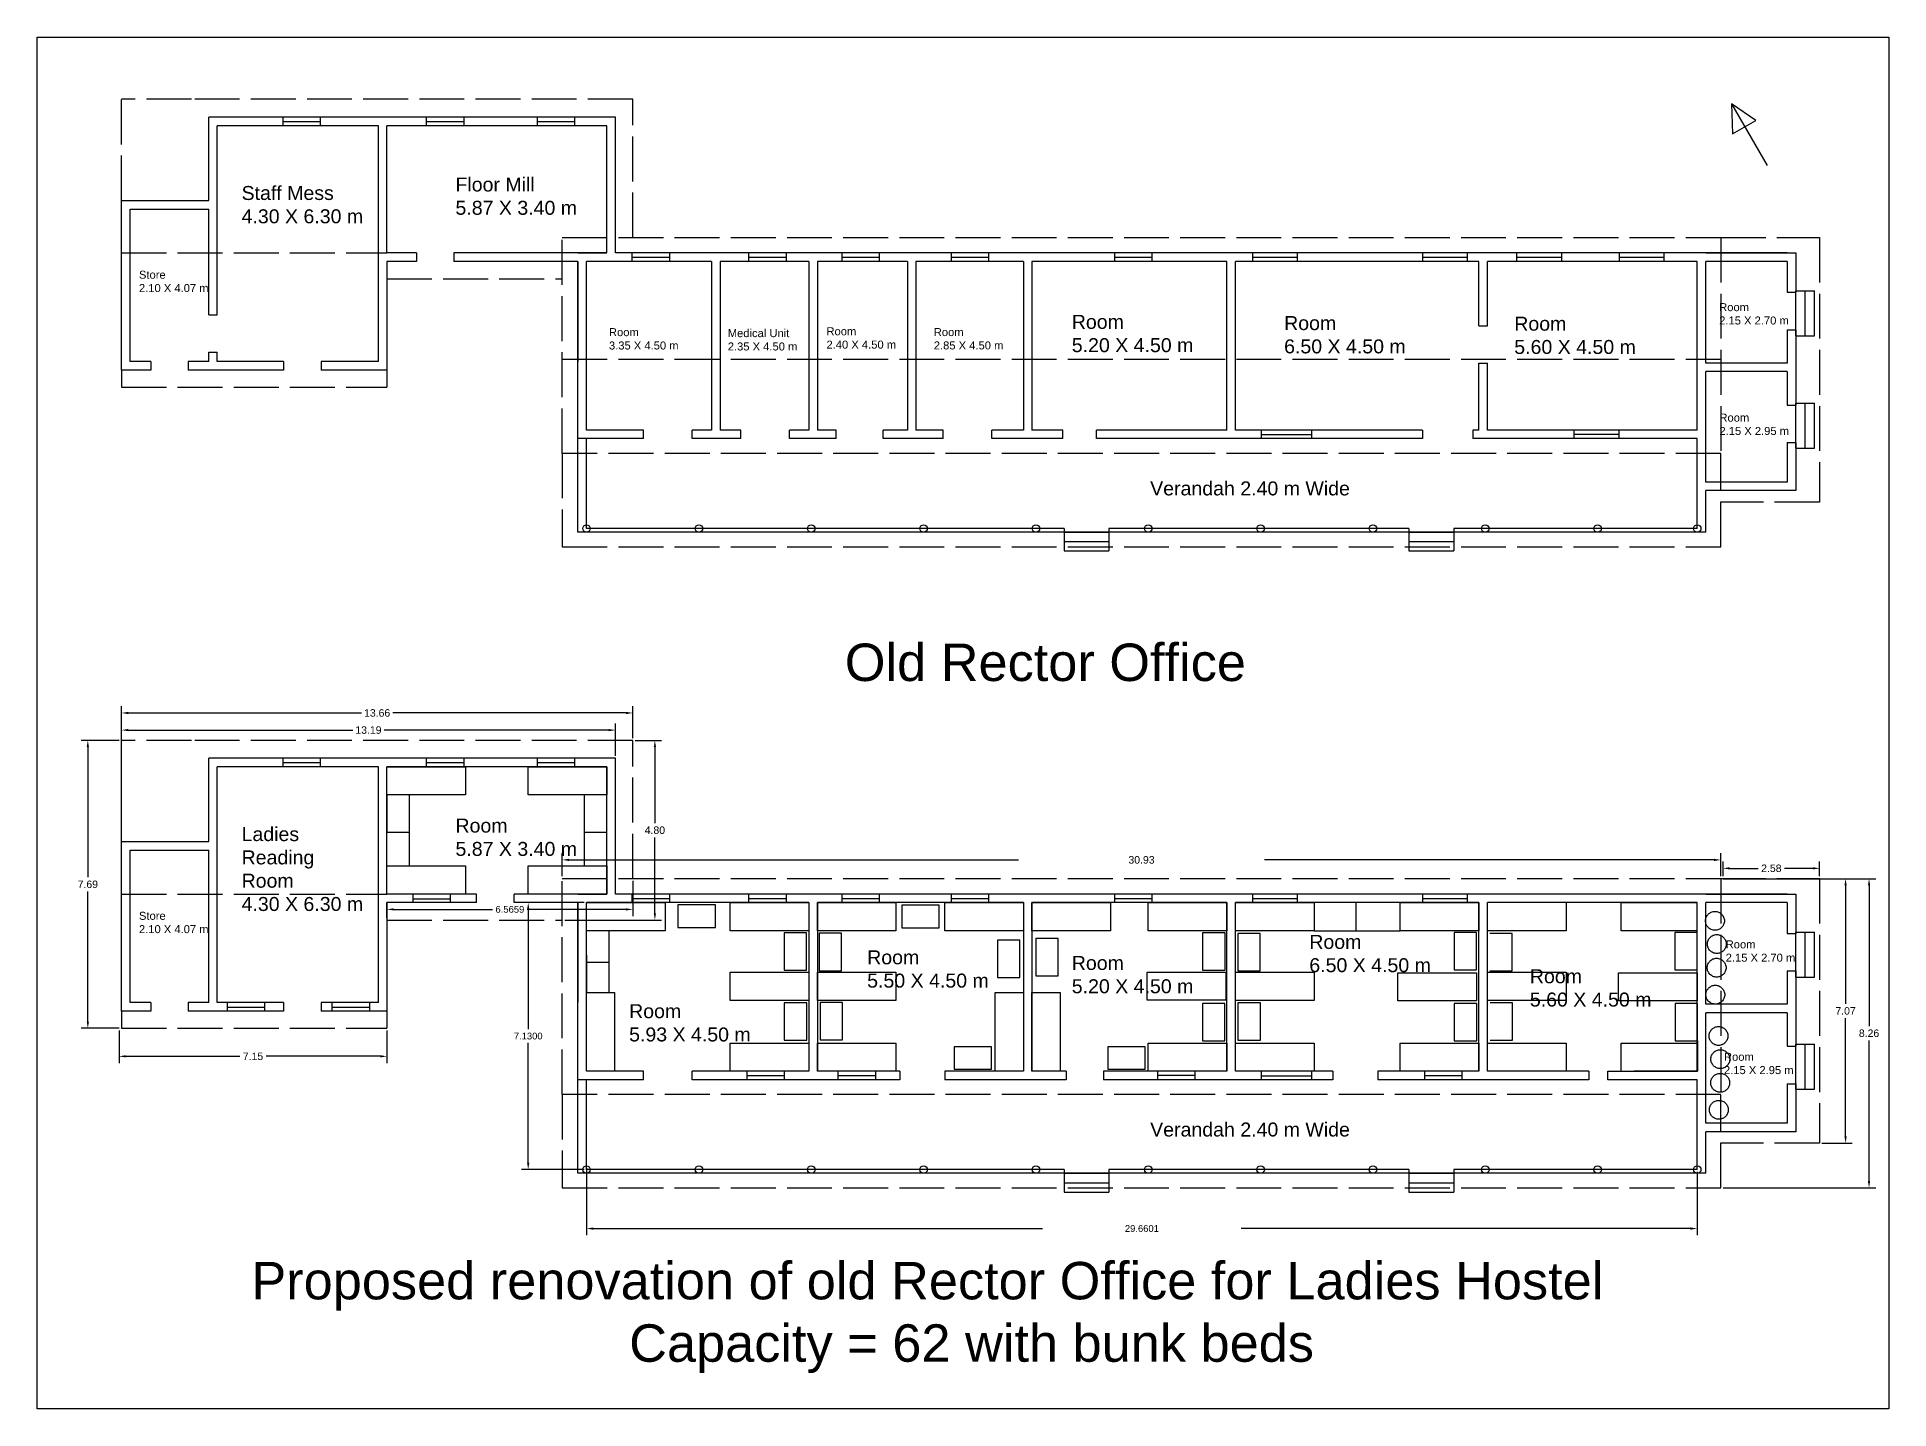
# Model space of a CAD drawing. Header units: inches. Extents: x -102 to 287, y -19 to 57.
# Drawn here: x 175.38 to 224.84, y -19.04 to 17.61 of the extents above; entities that cross this region are included whole.
import ezdxf

# ---------------------------------------------------------------- set-up
doc = ezdxf.new("R2010")
doc.units = ezdxf.units.IN
doc.header["$MEASUREMENT"] = 0
doc.linetypes.add('ACAD_ISO02W100', pattern=[15, 12, -3])
doc.styles.get("Standard").update_dxf_attribs({"font": 'arial.ttf'})
doc.dimstyles.get("Standard").update_dxf_attribs({"dimtxt": 0.18, "dimasz": 0.18, "dimexe": 0.18, "dimexo": 0.0625, "dimgap": 0.09, "dimtad": 0, "dimtih": 1, "dimtoh": 1, "dimdec": 4, "dimzin": 0, "dimdsep": 46, "dimtxsty": 'Standard', "dimcen": 0.09, "dimadec": 0, "dimazin": 0, "dimtfac": 1, "dimtdec": 4, "dimtofl": 0, "dimtmove": 0, "dimatfit": 3, "dimfxl": 1, "dimtolj": 1, "dimtzin": 0, "dimarcsym": 0})

# ---------------------------------------------------------------- blocks, each defined once
blk = doc.blocks.new('*D22')
at = {"color": 0, "linetype": 'ACAD_ISO02W100', "lineweight": -2}
for p, q in [((223.046, -4.876), (223.858, -4.876)), ((223.678, -5.056), (223.678, -8.217)), ((223.678, -11.763), (223.678, -8.602)), ((223.046, -11.943), (223.858, -11.943))]:
    blk.add_line(p, q, dxfattribs=at)
at = {"color": 0, "linetype": 'ACAD_ISO02W100'}
for points in [[(223.648, -5.056), (223.708, -5.056), (223.678, -4.876)], [(223.648, -11.763), (223.708, -11.763), (223.678, -11.943)]]:
    blk.add_solid(points, dxfattribs=at)
at = {"layer": 'Defpoints', "color": 0, "linetype": 'ACAD_ISO02W100'}
for p in [(222.984, -4.876), (222.984, -11.943), (223.678, -11.943)]:
    blk.add_point(p, dxfattribs=at)
at = {"color": 0, "linetype": 'ACAD_ISO02W100', "insert": (223.678, -8.409), "char_height": 0.2, "attachment_point": 5}
blk.add_mtext('\\A1;7.07', dxfattribs=at)
blk = doc.blocks.new('*D23')
at = {"color": 0, "linetype": 'ACAD_ISO02W100', "lineweight": -2}
for p, q in [((220.407, -4.876), (224.485, -4.876)), ((224.305, -5.056), (224.305, -8.814)), ((224.305, -12.956), (224.305, -9.198)), ((220.407, -13.136), (224.485, -13.136))]:
    blk.add_line(p, q, dxfattribs=at)
at = {"color": 0, "linetype": 'ACAD_ISO02W100'}
for points in [[(224.275, -5.056), (224.335, -5.056), (224.305, -4.876)], [(224.275, -12.956), (224.335, -12.956), (224.305, -13.136)]]:
    blk.add_solid(points, dxfattribs=at)
at = {"layer": 'Defpoints', "color": 0, "linetype": 'ACAD_ISO02W100'}
for p in [(220.345, -4.876), (220.345, -13.136), (224.305, -13.136)]:
    blk.add_point(p, dxfattribs=at)
at = {"color": 0, "linetype": 'ACAD_ISO02W100', "insert": (224.305, -9.006), "char_height": 0.2, "attachment_point": 5}
blk.add_mtext('\\A1;8.26', dxfattribs=at)
blk = doc.blocks.new('*D24')
at = {"color": 0, "linetype": 'ACAD_ISO02W100', "lineweight": -2}
for p, q in [((189.41, -4.813), (189.41, -4.195)), ((189.59, -4.375), (204.45, -4.375)), ((220.165, -4.375), (205.305, -4.375)), ((220.345, -4.813), (220.345, -4.195))]:
    blk.add_line(p, q, dxfattribs=at)
at = {"color": 0, "linetype": 'ACAD_ISO02W100'}
for points in [[(189.59, -4.345), (189.59, -4.405), (189.41, -4.375)], [(220.165, -4.345), (220.165, -4.405), (220.345, -4.375)]]:
    blk.add_solid(points, dxfattribs=at)
at = {"layer": 'Defpoints', "color": 0, "linetype": 'ACAD_ISO02W100'}
for p in [(220.345, -4.375), (189.41, -4.876), (220.345, -4.876)]:
    blk.add_point(p, dxfattribs=at)
at = {"color": 0, "linetype": 'ACAD_ISO02W100', "insert": (204.877, -4.375), "char_height": 0.2, "attachment_point": 5}
blk.add_mtext('\\A1;30.93', dxfattribs=at)
blk = doc.blocks.new('*D21')
at = {"color": 0, "linetype": 'ACAD_ISO02W100', "lineweight": -2}
for p, q in [((220.407, -4.813), (220.407, -4.42)), ((222.984, -4.813), (222.984, -4.42)), ((220.587, -4.6), (221.344, -4.6)), ((222.804, -4.6), (222.047, -4.6))]:
    blk.add_line(p, q, dxfattribs=at)
at = {"color": 0, "linetype": 'ACAD_ISO02W100'}
for points in [[(220.587, -4.57), (220.587, -4.63), (220.407, -4.6)], [(222.804, -4.57), (222.804, -4.63), (222.984, -4.6)]]:
    blk.add_solid(points, dxfattribs=at)
at = {"layer": 'Defpoints', "color": 0, "linetype": 'ACAD_ISO02W100'}
for p in [(220.407, -4.876), (222.984, -4.6), (222.984, -4.876)]:
    blk.add_point(p, dxfattribs=at)
at = {"color": 0, "linetype": 'ACAD_ISO02W100', "insert": (221.696, -4.6), "char_height": 0.2, "attachment_point": 5}
blk.add_mtext('\\A1;2.58', dxfattribs=at)
blk = doc.blocks.new('*D25')
at = {"color": 0, "linetype": 'ACAD_ISO02W100', "lineweight": -2}
for p, q in [((177.637, -1.121), (177.637, -0.27)), ((177.817, -0.45), (184.047, -0.45)), ((191.113, -0.45), (184.883, -0.45)), ((191.293, -1.121), (191.293, -0.27))]:
    blk.add_line(p, q, dxfattribs=at)
at = {"color": 0, "linetype": 'ACAD_ISO02W100'}
for points in [[(177.817, -0.42), (177.817, -0.48), (177.637, -0.45)], [(191.113, -0.42), (191.113, -0.48), (191.293, -0.45)]]:
    blk.add_solid(points, dxfattribs=at)
at = {"layer": 'Defpoints', "color": 0, "linetype": 'ACAD_ISO02W100'}
for p in [(191.293, -0.45), (177.637, -1.183), (191.293, -1.183)]:
    blk.add_point(p, dxfattribs=at)
at = {"color": 0, "linetype": 'ACAD_ISO02W100', "insert": (184.465, -0.45), "char_height": 0.2, "attachment_point": 5}
blk.add_mtext('\\A1;13.66', dxfattribs=at)
blk = doc.blocks.new('*D26')
at = {"color": 0, "linetype": 'ACAD_ISO02W100', "lineweight": -2}
for p, q in [((191.355, -1.183), (192.062, -1.183)), ((191.882, -1.363), (191.882, -3.39)), ((191.882, -5.801), (191.882, -3.774)), ((189.473, -5.981), (192.062, -5.981))]:
    blk.add_line(p, q, dxfattribs=at)
at = {"color": 0, "linetype": 'ACAD_ISO02W100'}
for points in [[(191.852, -1.363), (191.912, -1.363), (191.882, -1.183)], [(191.852, -5.801), (191.912, -5.801), (191.882, -5.981)]]:
    blk.add_solid(points, dxfattribs=at)
at = {"layer": 'Defpoints', "color": 0, "linetype": 'ACAD_ISO02W100'}
for p in [(191.293, -1.183), (189.41, -5.981), (191.882, -5.981)]:
    blk.add_point(p, dxfattribs=at)
at = {"color": 0, "linetype": 'ACAD_ISO02W100', "insert": (191.882, -3.582), "char_height": 0.2, "attachment_point": 5}
blk.add_mtext('\\A1;4.80', dxfattribs=at)
blk = doc.blocks.new('*D27')
at = {"color": 0, "linetype": 'ACAD_ISO02W100', "lineweight": -2}
for p, q in [((177.574, -1.183), (176.559, -1.183)), ((176.739, -1.363), (176.739, -4.836)), ((176.739, -8.693), (176.739, -5.22)), ((177.574, -8.873), (176.559, -8.873))]:
    blk.add_line(p, q, dxfattribs=at)
at = {"color": 0, "linetype": 'ACAD_ISO02W100'}
for points in [[(176.709, -1.363), (176.769, -1.363), (176.739, -1.183)], [(176.709, -8.693), (176.769, -8.693), (176.739, -8.873)]]:
    blk.add_solid(points, dxfattribs=at)
at = {"layer": 'Defpoints', "color": 0, "linetype": 'ACAD_ISO02W100'}
for p in [(177.637, -1.183), (176.739, -8.873), (177.637, -8.873)]:
    blk.add_point(p, dxfattribs=at)
at = {"color": 0, "linetype": 'ACAD_ISO02W100', "insert": (176.739, -5.028), "char_height": 0.2, "attachment_point": 5}
blk.add_mtext('\\A1;7.69', dxfattribs=at)
blk = doc.blocks.new('*D28')
at = {"color": 0, "linetype": 'ACAD_ISO02W100', "lineweight": -2}
for p, q in [((177.574, -8.936), (177.574, -9.802)), ((184.727, -8.936), (184.727, -9.802)), ((177.754, -9.622), (180.801, -9.622)), ((184.547, -9.622), (181.5, -9.622))]:
    blk.add_line(p, q, dxfattribs=at)
at = {"color": 0, "linetype": 'ACAD_ISO02W100'}
for points in [[(177.754, -9.592), (177.754, -9.652), (177.574, -9.622)], [(184.547, -9.592), (184.547, -9.652), (184.727, -9.622)]]:
    blk.add_solid(points, dxfattribs=at)
at = {"layer": 'Defpoints', "color": 0, "linetype": 'ACAD_ISO02W100'}
for p in [(177.574, -8.873), (184.727, -8.873), (184.727, -9.622)]:
    blk.add_point(p, dxfattribs=at)
at = {"color": 0, "linetype": 'ACAD_ISO02W100', "insert": (181.151, -9.622), "char_height": 0.2, "attachment_point": 5}
blk.add_mtext('\\A1;7.15', dxfattribs=at)
blk = doc.blocks.new('*D29')
at = {"color": 0, "linetype": 'ACAD_ISO02W100', "lineweight": -2}
for p, q in [((190.057, -12.609), (190.057, -14.403)), ((219.717, -12.709), (219.717, -14.403)), ((190.237, -14.223), (204.369, -14.223)), ((219.537, -14.223), (205.405, -14.223))]:
    blk.add_line(p, q, dxfattribs=at)
at = {"color": 0, "linetype": 'ACAD_ISO02W100'}
for points in [[(190.237, -14.193), (190.237, -14.253), (190.057, -14.223)], [(219.537, -14.193), (219.537, -14.253), (219.717, -14.223)]]:
    blk.add_solid(points, dxfattribs=at)
at = {"layer": 'Defpoints', "color": 0, "linetype": 'ACAD_ISO02W100'}
for p in [(190.057, -12.547), (219.717, -12.647), (219.717, -14.223)]:
    blk.add_point(p, dxfattribs=at)
at = {"color": 0, "linetype": 'ACAD_ISO02W100', "insert": (204.887, -14.223), "char_height": 0.18, "attachment_point": 5}
blk.add_mtext('\\A1;29.6601', dxfattribs=at)
blk = doc.blocks.new('*D30')
at = {"color": 0, "linetype": 'ACAD_ISO02W100', "lineweight": -2}
for p, q in [((189.994, -5.517), (188.319, -5.517)), ((188.499, -5.697), (188.499, -8.9)), ((188.499, -12.467), (188.499, -9.264)), ((189.994, -12.647), (188.319, -12.647))]:
    blk.add_line(p, q, dxfattribs=at)
at = {"color": 0, "linetype": 'ACAD_ISO02W100'}
for points in [[(188.469, -5.697), (188.529, -5.697), (188.499, -5.517)], [(188.469, -12.467), (188.529, -12.467), (188.499, -12.647)]]:
    blk.add_solid(points, dxfattribs=at)
at = {"layer": 'Defpoints', "color": 0, "linetype": 'ACAD_ISO02W100'}
for p in [(190.057, -5.517), (188.499, -12.647), (190.057, -12.647)]:
    blk.add_point(p, dxfattribs=at)
at = {"color": 0, "linetype": 'ACAD_ISO02W100', "insert": (188.499, -9.082), "char_height": 0.18, "attachment_point": 5}
blk.add_mtext('\\A1;7.1300', dxfattribs=at)
blk = doc.blocks.new('*D31')
at = {"color": 0, "linetype": 'ACAD_ISO02W100', "lineweight": -2}
for p, q in [((191.293, -4.938), (191.293, -5.877)), ((184.727, -5.919), (184.727, -5.517)), ((184.907, -5.697), (187.546, -5.697)), ((191.113, -5.697), (188.474, -5.697))]:
    blk.add_line(p, q, dxfattribs=at)
at = {"color": 0, "linetype": 'ACAD_ISO02W100'}
for points in [[(184.907, -5.667), (184.907, -5.727), (184.727, -5.697)], [(191.113, -5.667), (191.113, -5.727), (191.293, -5.697)]]:
    blk.add_solid(points, dxfattribs=at)
at = {"layer": 'Defpoints', "color": 0, "linetype": 'ACAD_ISO02W100'}
for p in [(191.293, -4.876), (191.293, -5.697), (184.727, -5.981)]:
    blk.add_point(p, dxfattribs=at)
at = {"color": 0, "linetype": 'ACAD_ISO02W100', "insert": (188.01, -5.697), "char_height": 0.18, "attachment_point": 5}
blk.add_mtext('\\A1;6.5659', dxfattribs=at)
blk = doc.blocks.new('*D32')
at = {"color": 0, "linetype": 'ACAD_ISO02W100', "lineweight": -2}
for p, q in [((177.637, -3.824), (177.637, -0.727)), ((177.817, -0.907), (183.814, -0.907)), ((190.647, -0.907), (184.65, -0.907)), ((190.827, -1.594), (190.827, -0.727))]:
    blk.add_line(p, q, dxfattribs=at)
at = {"color": 0, "linetype": 'ACAD_ISO02W100'}
for points in [[(177.817, -0.877), (177.817, -0.937), (177.637, -0.907)], [(190.647, -0.877), (190.647, -0.937), (190.827, -0.907)]]:
    blk.add_solid(points, dxfattribs=at)
at = {"layer": 'Defpoints', "color": 0, "linetype": 'ACAD_ISO02W100'}
for p in [(190.827, -0.907), (190.827, -1.657), (177.637, -3.887)]:
    blk.add_point(p, dxfattribs=at)
at = {"color": 0, "linetype": 'ACAD_ISO02W100', "insert": (184.232, -0.907), "char_height": 0.2, "attachment_point": 5}
blk.add_mtext('\\A1;13.19', dxfattribs=at)

msp = doc.modelspace()

# ---------------------------------------------------------------- linework, layer by layer
at = {"linetype": 'ACAD_ISO02W100', "ltscale": 0.1}
for p, q in [((179.50643, 15.94298), (177.63683, 15.94298)), ((177.63683, 13.23905), (177.63683, 15.94298)), ((191.29278, 15.94298), (179.50643, 15.94298)), ((191.29278, 12.2502), (191.29278, 15.94298)), ((189.41007, 6.48517), (189.41007, 12.2502)), ((189.41007, 12.2502), (220.34491, 12.2502)), ((220.34491, 12.2502), (220.34491, 6.48517)), ((220.34491, 12.2502), (222.98395, 12.2502)), ((222.98395, 12.2502), (222.98395, 5.18297)), ((177.63683, 11.84008), (184.72683, 11.83905)), ((184.72683, 11.14478), (189.41007, 11.14478)), ((189.41007, 8.99836), (220.34491, 8.99836)), ((184.72683, 8.70905), (184.72683, 8.25281)), ((177.63683, 8.25281), (184.72683, 8.25281)), ((220.34491, 6.48517), (189.41007, 6.48517)), ((189.41007, 6.48517), (189.41007, 3.99029)), ((220.34491, 3.99029), (220.34491, 6.48517)), ((222.98395, 5.18297), (220.34491, 5.18297)), ((189.41007, 3.99029), (220.34491, 3.99029)), ((179.50643, -1.18302), (177.63683, -1.18302)), ((177.63683, -3.88696), (177.63683, -1.18302)), ((191.29278, -1.18302), (179.50643, -1.18302)), ((191.29278, -4.87581), (191.29278, -1.18302)), ((189.41007, -10.64083), (189.41007, -4.87581)), ((189.41007, -4.87581), (220.34491, -4.87581)), ((220.34491, -4.87581), (220.34491, -10.64083)), ((220.34491, -4.87581), (222.98395, -4.87581)), ((222.98395, -4.87581), (222.98395, -11.94304)), ((177.63683, -5.28592), (184.72683, -5.28696)), ((184.72683, -5.98122), (189.41007, -5.98122)), ((177.63683, -8.87319), (184.72683, -8.87319)), ((184.72683, -8.41696), (184.72683, -8.87319)), ((220.34491, -10.64083), (189.41007, -10.64083)), ((189.41007, -10.64083), (189.41007, -13.13572)), ((220.34491, -13.13572), (220.34491, -10.64083)), ((222.98395, -11.94304), (220.34491, -11.94304)), ((189.41007, -13.13572), (220.34491, -13.13572))]:
    msp.add_line(p, q, dxfattribs=at)
for p, q in [((179.96683, 13.23905), (179.96683, 15.46905)), ((190.82683, 15.46905), (179.96683, 15.46905)), ((181.94552, 15.46905), (181.94552, 15.23905)), ((181.94552, 15.34965), (182.94552, 15.34965)), ((182.94552, 15.46905), (182.94552, 15.23905)), ((185.77655, 15.46905), (185.77655, 15.23905)), ((185.77655, 15.34965), (186.77655, 15.34965)), ((186.77655, 15.46905), (186.77655, 15.23905)), ((188.73434, 15.46905), (188.73434, 15.23905)), ((188.73434, 15.34965), (189.73434, 15.34965)), ((189.73434, 15.46905), (189.73434, 15.23905)), ((190.82683, 11.83905), (190.82683, 15.46905)), ((220.62778, 15.82518), (221.58647, 14.1765)), ((220.62778, 15.82518), (220.65759, 15.02259)), ((221.2821, 15.38025), (220.62778, 15.82518)), ((220.65759, 15.02259), (221.2821, 15.38025)), ((180.19683, 10.18562), (180.19683, 15.23905)), ((184.49683, 15.23905), (180.19683, 15.23905)), ((184.49683, 8.93905), (184.49683, 15.23905)), ((184.72683, 11.83905), (184.72683, 15.23905)), ((190.59683, 15.23905), (184.72683, 15.23905)), ((190.59683, 11.83905), (190.59683, 15.23905)), ((177.63683, 8.70905), (177.63683, 13.23905)), ((177.63683, 13.23905), (179.96683, 13.23905)), ((177.86683, 8.93905), (177.86683, 13.00905)), ((177.86683, 13.00905), (179.96683, 13.00905)), ((179.96683, 10.18562), (179.96683, 13.00905)), ((185.51675, 11.83905), (184.72683, 11.83905)), ((185.51675, 11.60905), (184.72683, 11.60905)), ((184.72683, 11.60905), (184.72683, 8.70905)), ((185.51675, 11.83905), (185.51675, 11.60905)), ((189.82683, 11.83905), (186.51675, 11.83905)), ((186.51675, 11.83905), (186.51675, 11.60905)), ((189.82683, 11.60905), (186.51675, 11.60905)), ((190.59683, 11.83905), (189.82683, 11.83905)), ((189.82683, 11.83905), (190.59683, 11.83905)), ((189.82683, 4.37905), (189.82683, 11.60905)), ((189.82683, 11.60905), (189.82683, 8.93905)), ((193.39557, 11.60905), (190.05683, 11.60905)), ((190.05683, 7.10905), (190.05683, 11.60905)), ((222.11694, 11.83905), (190.82683, 11.83905)), ((191.269, 11.83905), (191.269, 11.60905)), ((191.269, 11.72298), (192.269, 11.72298)), ((192.269, 11.83905), (192.269, 11.60905)), ((193.39557, 11.60905), (193.39557, 7.10905)), ((195.99032, 11.60905), (193.62557, 11.60905)), ((193.62557, 11.60905), (193.62557, 7.10905)), ((194.38328, 11.83905), (194.38328, 11.60905)), ((194.38328, 11.72298), (195.38328, 11.72298)), ((195.38328, 11.83905), (195.38328, 11.60905)), ((195.99032, 11.60905), (195.99032, 7.10905)), ((198.62379, 11.60905), (196.22032, 11.60905)), ((196.22032, 11.60905), (196.22032, 7.10905)), ((196.87471, 11.83905), (196.87471, 11.60905)), ((196.87471, 11.72298), (197.87471, 11.72298)), ((197.87471, 11.83905), (197.87471, 11.60905)), ((198.62379, 11.60905), (198.62379, 7.10905)), ((201.722, 11.60905), (198.85379, 11.60905)), ((198.85379, 11.60905), (198.85379, 7.10905)), ((199.79436, 11.83905), (199.79436, 11.60905)), ((199.79436, 11.72298), (200.79436, 11.72298)), ((200.79436, 11.83905), (200.79436, 11.60905)), ((201.722, 11.60905), (201.722, 7.10905)), ((207.15694, 11.60905), (201.952, 11.60905)), ((201.952, 11.60905), (201.952, 7.10905)), ((204.15436, 11.83905), (204.15436, 11.60905)), ((204.15436, 11.72298), (205.15436, 11.72298)), ((205.15436, 11.83905), (205.15436, 11.60905)), ((207.15694, 7.10905), (207.15694, 11.60905)), ((207.38694, 7.10905), (207.38694, 11.60905)), ((213.88694, 11.60905), (207.38694, 11.60905)), ((207.83694, 11.83905), (207.83694, 11.60905)), ((207.83694, 11.72298), (209.03694, 11.72298)), ((209.03694, 11.83905), (209.03694, 11.60905)), ((212.37683, 11.83905), (212.37683, 11.60905)), ((212.37683, 11.72298), (213.57683, 11.72298)), ((213.57683, 11.83905), (213.57683, 11.60905)), ((213.88694, 9.89348), (213.88694, 11.60905)), ((214.11694, 9.89348), (214.11694, 11.60905)), ((219.71694, 11.60905), (214.11694, 11.60905)), ((214.89073, 11.83905), (214.89073, 11.60905)), ((214.89073, 11.72298), (216.09073, 11.72298)), ((216.09073, 11.83905), (216.09073, 11.60905)), ((217.6289, 11.83905), (217.6289, 11.60905)), ((217.6289, 11.72298), (218.8289, 11.72298)), ((218.8289, 11.83905), (218.8289, 11.60905)), ((219.71694, 7.10905), (219.71694, 11.60905)), ((219.94694, 11.83905), (222.34694, 11.83905)), ((219.94694, 8.89905), (219.94694, 11.60905)), ((222.11694, 11.60905), (219.94694, 11.60905)), ((222.11694, 11.60905), (222.11694, 10.78884)), ((222.34694, 11.83905), (222.34694, 10.78884)), ((222.11694, 10.78884), (222.34694, 10.78884)), ((222.34694, 10.82276), (222.84694, 10.82276)), ((222.34694, 9.62276), (222.34694, 10.82276)), ((222.59694, 9.62276), (222.59694, 10.82276)), ((222.84694, 9.62276), (222.84694, 10.82276)), ((179.96683, 10.18562), (180.19683, 10.18562)), ((213.88694, 9.89348), (214.11694, 9.89348)), ((222.11694, 9.78884), (222.11694, 8.89905)), ((222.11694, 9.78884), (222.34694, 9.78884)), ((222.34694, 9.78884), (222.34694, 7.77177)), ((222.34694, 9.62276), (222.84694, 9.62276)), ((178.42074, 8.93905), (177.86683, 8.93905)), ((178.42074, 8.93905), (178.42074, 8.70905)), ((179.96683, 8.93905), (179.42074, 8.93905)), ((179.42074, 8.93905), (179.42074, 8.70905)), ((179.96683, 8.93905), (179.96683, 9.18562)), ((179.96683, 9.18562), (180.19683, 9.18562)), ((180.19683, 8.93905), (180.19683, 9.18562)), ((181.96802, 8.93905), (180.19683, 8.93905)), ((181.96802, 8.93905), (181.96802, 8.70905)), ((184.49683, 8.93905), (182.96802, 8.93905)), ((182.96802, 8.93905), (182.96802, 8.70905)), ((178.42074, 8.70905), (177.63683, 8.70905)), ((177.63683, 8.70905), (177.63683, 8.25281)), ((181.96802, 8.70905), (179.42074, 8.70905)), ((184.72683, 8.70905), (182.96802, 8.70905)), ((184.72683, 8.70905), (184.49683, 8.70905)), ((213.88694, 7.10905), (213.88694, 8.89348)), ((213.88694, 8.89348), (214.11694, 8.89348)), ((214.11694, 7.10905), (214.11694, 8.89348)), ((222.11694, 8.89905), (219.94694, 8.89905)), ((222.11694, 8.66905), (219.94694, 8.66905)), ((219.94694, 5.71905), (219.94694, 8.66905)), ((222.11694, 8.66905), (222.11694, 7.77177)), ((222.11694, 7.77177), (222.34694, 7.77177)), ((222.34694, 7.8251), (222.84694, 7.8251)), ((222.34694, 6.6251), (222.34694, 7.8251)), ((222.59694, 6.6251), (222.59694, 7.8251)), ((222.84694, 6.6251), (222.84694, 7.8251)), ((191.57683, 7.10905), (190.05683, 7.10905)), ((191.57683, 6.87905), (191.57683, 7.10905)), ((192.87683, 6.87905), (192.87683, 7.10905)), ((193.39557, 7.10905), (192.87683, 7.10905)), ((194.17683, 7.10905), (193.62557, 7.10905)), ((194.17683, 6.87905), (194.17683, 7.10905)), ((195.47683, 6.87905), (195.47683, 7.10905)), ((195.99032, 7.10905), (195.47683, 7.10905)), ((196.72683, 7.10905), (196.22032, 7.10905)), ((196.72683, 6.87905), (196.72683, 7.10905)), ((197.97683, 6.87905), (197.97683, 7.10905)), ((198.62379, 7.10905), (197.97683, 7.10905)), ((199.57683, 7.10905), (198.85379, 7.10905)), ((199.57683, 6.87905), (199.57683, 7.10905)), ((200.87683, 6.87905), (200.87683, 7.10905)), ((201.722, 7.10905), (200.87683, 7.10905)), ((202.77683, 7.10905), (201.952, 7.10905)), ((202.77683, 6.87905), (202.77683, 7.10905)), ((203.67683, 6.87905), (203.67683, 7.10905)), ((203.67683, 6.87905), (203.67683, 7.10905)), ((207.15694, 7.10905), (203.67683, 7.10905)), ((212.37683, 7.10905), (207.38694, 7.10905)), ((208.07683, 6.87905), (208.07683, 7.10905)), ((208.07683, 6.98607), (209.42683, 6.98607)), ((209.42683, 6.87905), (209.42683, 7.10905)), ((212.37683, 7.10905), (212.37683, 6.87905)), ((213.88694, 7.10905), (213.72683, 7.10905)), ((213.72683, 7.10905), (213.72683, 6.87905)), ((219.71694, 7.10905), (214.11694, 7.10905)), ((216.42344, 7.10905), (216.42344, 6.87905)), ((216.42344, 6.99734), (217.62344, 6.99734)), ((217.62344, 7.10905), (217.62344, 6.87905)), ((191.57683, 6.87905), (189.82683, 6.87905)), ((190.05683, 4.47905), (190.05683, 6.87905)), ((194.17683, 6.87905), (192.87683, 6.87905)), ((196.72683, 6.87905), (195.47683, 6.87905)), ((199.57683, 6.87905), (197.97683, 6.87905)), ((202.77683, 6.87905), (200.87683, 6.87905)), ((212.37683, 6.87905), (203.67683, 6.87905)), ((219.71694, 6.87905), (213.72683, 6.87905)), ((219.71694, 4.47905), (219.71694, 6.87905)), ((222.11694, 6.77177), (222.11694, 5.71905)), ((222.11694, 6.77177), (222.34694, 6.77177)), ((222.34694, 6.77177), (222.34694, 5.48905)), ((222.34694, 6.6251), (222.84694, 6.6251)), ((222.11694, 5.71905), (219.94694, 5.71905)), ((222.34694, 5.48905), (219.94694, 5.48905)), ((219.94694, 4.37905), (219.94694, 5.48905)), ((202.80746, 4.47905), (190.05683, 4.47905)), ((202.80746, 4.47905), (202.80746, 3.87905)), ((212.01388, 4.47905), (204.00746, 4.47905)), ((204.00746, 4.47905), (204.00746, 3.87905)), ((212.01388, 4.47905), (212.01388, 3.87905)), ((219.71694, 4.47905), (213.21388, 4.47905)), ((213.21388, 4.47905), (213.21388, 3.87905)), ((219.94694, 4.37905), (189.82683, 4.37905)), ((202.80746, 4.37905), (204.00746, 4.37905)), ((202.80746, 4.12905), (204.00746, 4.12905)), ((212.01388, 4.37905), (213.21388, 4.37905)), ((212.01388, 4.12905), (213.21388, 4.12905)), ((202.80746, 3.87905), (204.00746, 3.87905)), ((212.01388, 3.87905), (213.21388, 3.87905)), ((179.96683, -3.88696), (179.96683, -1.65696)), ((190.82683, -1.65696), (179.96683, -1.65696)), ((180.19683, -7.94039), (180.19683, -1.88696)), ((184.49683, -1.88696), (180.19683, -1.88696)), ((181.94552, -1.65696), (181.94552, -1.88696)), ((181.94552, -1.77636), (182.94552, -1.77636)), ((182.94552, -1.65696), (182.94552, -1.88696)), ((184.49683, -8.18696), (184.49683, -1.88696)), ((184.72683, -5.28696), (184.72683, -1.88696)), ((190.59683, -1.88696), (184.72683, -1.88696)), ((184.72683, -2.63696), (184.72683, -1.88696)), ((184.72683, -1.88696), (186.82683, -1.88696)), ((185.77655, -1.65696), (185.77655, -1.88696)), ((185.77655, -1.77636), (186.77655, -1.77636)), ((186.77655, -1.65696), (186.77655, -1.88696)), ((186.82683, -1.88696), (186.82683, -2.63696)), ((188.49683, -2.63696), (188.49683, -1.88696)), ((188.49683, -1.88696), (190.59683, -1.88696)), ((188.73434, -1.65696), (188.73434, -1.88696)), ((188.73434, -1.77636), (189.73434, -1.77636)), ((189.73434, -1.65696), (189.73434, -1.88696)), ((190.59683, -5.28696), (190.59683, -1.88696)), ((190.59683, -1.88696), (190.59683, -2.63696)), ((190.82683, -5.28696), (190.82683, -1.65696)), ((186.82683, -2.63696), (184.72683, -2.63696)), ((190.59683, -2.63696), (188.49683, -2.63696)), ((177.63683, -8.41696), (177.63683, -3.88696)), ((177.63683, -3.88696), (179.96683, -3.88696)), ((177.86683, -8.18696), (177.86683, -4.11696)), ((177.86683, -4.11696), (179.96683, -4.11696)), ((179.96683, -7.94039), (179.96683, -4.11696)), ((184.72683, -5.28696), (184.72683, -4.53696)), ((184.72683, -4.53696), (186.82683, -4.53696)), ((186.82683, -4.53696), (186.82683, -5.28696)), ((188.49683, -5.28696), (188.49683, -4.53696)), ((188.49683, -4.53696), (190.59683, -4.53696)), ((190.59683, -4.53696), (190.59683, -5.28696)), ((185.51675, -5.28696), (184.72683, -5.28696)), ((186.82683, -5.28696), (184.72683, -5.28696)), ((187.12119, -5.28696), (186.51675, -5.28696)), ((189.82683, -5.28696), (188.12119, -5.28696)), ((190.59683, -5.28696), (188.49683, -5.28696)), ((190.59683, -5.28696), (189.82683, -5.28696)), ((189.82683, -5.28696), (190.59683, -5.28696)), ((222.11694, -5.28696), (190.82683, -5.28696)), ((191.269, -5.28696), (191.269, -5.51696)), ((191.269, -5.40303), (192.269, -5.40303)), ((192.269, -5.28696), (192.269, -5.51696)), ((194.38328, -5.28696), (194.38328, -5.51696)), ((194.38328, -5.40303), (195.38328, -5.40303)), ((195.38328, -5.28696), (195.38328, -5.51696)), ((196.87471, -5.28696), (196.87471, -5.51696)), ((196.87471, -5.40303), (197.87471, -5.40303)), ((197.87471, -5.28696), (197.87471, -5.51696)), ((199.79436, -5.28696), (199.79436, -5.51696)), ((199.79436, -5.40303), (200.79436, -5.40303)), ((200.79436, -5.28696), (200.79436, -5.51696)), ((204.15436, -5.28696), (204.15436, -5.51696)), ((204.15436, -5.40303), (205.15436, -5.40303)), ((205.15436, -5.28696), (205.15436, -5.51696)), ((207.83694, -5.28696), (207.83694, -5.51696)), ((207.83694, -5.40303), (209.03694, -5.40303)), ((209.03694, -5.28696), (209.03694, -5.51696)), ((212.37683, -5.28696), (212.37683, -5.51696)), ((212.37683, -5.40303), (213.57683, -5.40303)), ((213.57683, -5.28696), (213.57683, -5.51696)), ((219.94694, -5.28696), (222.34694, -5.28696)), ((222.34694, -5.28696), (222.34694, -6.33716)), ((186.51675, -5.51696), (184.72683, -5.51696)), ((184.72683, -5.51696), (184.72683, -8.41696)), ((187.12119, -5.51696), (186.51675, -5.51696)), ((189.82683, -5.51696), (188.12119, -5.51696)), ((189.82683, -12.74696), (189.82683, -5.51696)), ((189.82683, -5.51696), (189.82683, -8.18696)), ((193.62557, -5.51696), (190.05683, -5.51696)), ((190.05683, -10.01696), (190.05683, -5.51696)), ((190.05683, -6.26696), (190.05683, -5.51696)), ((190.05683, -5.51696), (192.15683, -5.51696)), ((192.15683, -5.51696), (192.15683, -6.26696)), ((195.99032, -5.51696), (193.62557, -5.51696)), ((193.89032, -6.26696), (193.89032, -5.51696)), ((193.89032, -5.51696), (195.99032, -5.51696)), ((195.99032, -5.51696), (195.99032, -10.01696)), ((195.99032, -5.51696), (195.99032, -6.26696)), ((198.85379, -5.51696), (196.22032, -5.51696)), ((196.22032, -5.51696), (196.22032, -10.01696)), ((196.22032, -6.26696), (196.22032, -5.51696)), ((196.22032, -5.51696), (198.32032, -5.51696)), ((198.32032, -5.51696), (198.32032, -6.26696)), ((201.722, -5.51696), (198.85379, -5.51696)), ((199.622, -6.26696), (199.622, -5.51696)), ((199.622, -5.51696), (201.722, -5.51696)), ((201.722, -5.51696), (201.722, -10.01696)), ((201.722, -5.51696), (201.722, -6.26696)), ((207.15694, -5.51696), (201.952, -5.51696)), ((201.952, -5.51696), (201.952, -10.01696)), ((201.952, -6.26696), (201.952, -5.51696)), ((201.952, -5.51696), (204.052, -5.51696)), ((204.052, -5.51696), (204.052, -6.26696)), ((205.05694, -6.26696), (205.05694, -5.51696)), ((205.05694, -5.51696), (207.15694, -5.51696)), ((207.15694, -10.01696), (207.15694, -5.51696)), ((207.15694, -5.51696), (207.15694, -6.26696)), ((207.38694, -10.01696), (207.38694, -5.51696)), ((213.88694, -5.51696), (207.38694, -5.51696)), ((207.38694, -6.26696), (207.38694, -5.51696)), ((207.38694, -5.51696), (209.48694, -5.51696)), ((209.48694, -5.51696), (209.48694, -6.26696)), ((211.78694, -6.26696), (211.78694, -5.51696)), ((211.78694, -5.51696), (213.88694, -5.51696)), ((213.88694, -7.23252), (213.88694, -5.51696)), ((213.88694, -5.51696), (213.88694, -6.26696)), ((214.11694, -10.01696), (214.11694, -5.51696)), ((216.27344, -5.51696), (214.11694, -5.51696)), ((216.21694, -5.51696), (216.21694, -6.26696)), ((219.71694, -5.51696), (216.27344, -5.51696)), ((217.68143, -6.26696), (217.68143, -5.51696)), ((219.71694, -5.51696), (218.51694, -5.51696)), ((219.71694, -6.56696), (219.71694, -5.51696)), ((219.94694, -8.22696), (219.94694, -5.51696)), ((222.11694, -5.51696), (219.94694, -5.51696)), ((222.11694, -5.51696), (222.11694, -6.33716)), ((192.15683, -6.26696), (190.05683, -6.26696)), ((195.99032, -6.26696), (193.89032, -6.26696)), ((198.32032, -6.26696), (196.22032, -6.26696)), ((201.722, -6.26696), (199.622, -6.26696)), ((204.052, -6.26696), (201.952, -6.26696)), ((207.15694, -6.26696), (205.05694, -6.26696)), ((209.48694, -6.26696), (207.38694, -6.26696)), ((213.88694, -6.26696), (211.78694, -6.26696)), ((216.21694, -6.26696), (214.11694, -6.26696)), ((219.71694, -6.26696), (217.68143, -6.26696)), ((222.11694, -6.33716), (222.34694, -6.33716)), ((222.34694, -6.30325), (222.84694, -6.30325)), ((222.34694, -7.50325), (222.34694, -6.30325)), ((222.59694, -7.50325), (222.59694, -6.30325)), ((222.84694, -7.50325), (222.84694, -6.30325)), ((219.71694, -10.01696), (219.71694, -6.56696)), ((193.89032, -8.12765), (193.89032, -7.37765)), ((193.89032, -7.37765), (195.99032, -7.37765)), ((195.99032, -7.37765), (195.99032, -8.12765)), ((196.22032, -8.12765), (196.22032, -7.37765)), ((196.22032, -7.37765), (198.32032, -7.37765)), ((198.32032, -7.37765), (198.32032, -8.12765)), ((205.02567, -8.12208), (205.02567, -7.37208)), ((205.02567, -7.37208), (207.12567, -7.37208)), ((207.12567, -7.37208), (207.12567, -8.12208)), ((207.38694, -8.12765), (207.38694, -7.37765)), ((207.38694, -7.37765), (209.48694, -7.37765)), ((209.48694, -7.37765), (209.48694, -8.12765)), ((211.7188, -8.13751), (211.7188, -7.38751)), ((211.7188, -7.38751), (213.8188, -7.38751)), ((213.8188, -7.38751), (213.8188, -8.13751)), ((213.88694, -10.01696), (213.88694, -7.23252)), ((214.11694, -7.37765), (216.21694, -7.37765)), ((216.21694, -7.37765), (216.21694, -8.12765)), ((217.61328, -8.13751), (217.61328, -7.38751)), ((217.61328, -7.38751), (219.71328, -7.38751)), ((219.71328, -7.38751), (219.71328, -8.13751)), ((222.11694, -7.33716), (222.11694, -8.22696)), ((222.11694, -7.33716), (222.34694, -7.33716)), ((222.34694, -7.33716), (222.34694, -9.35424)), ((222.34694, -7.50325), (222.84694, -7.50325)), ((178.42074, -8.18696), (177.86683, -8.18696)), ((178.42074, -8.18696), (178.42074, -8.41696)), ((179.96683, -8.18696), (179.42074, -8.18696)), ((179.42074, -8.18696), (179.42074, -8.41696)), ((179.96683, -8.18696), (179.96683, -7.94039)), ((180.19683, -8.18696), (180.19683, -7.94039)), ((181.96802, -8.18696), (180.19683, -8.18696)), ((181.96802, -8.18696), (181.96802, -8.41696)), ((184.49683, -8.18696), (182.96802, -8.18696)), ((182.96802, -8.18696), (182.96802, -8.41696)), ((190.05683, -7.91696), (190.80683, -7.91696)), ((190.05683, -10.01696), (190.05683, -7.91696)), ((190.80683, -7.91696), (190.80683, -10.01696)), ((195.99032, -8.12765), (193.89032, -8.12765)), ((198.32032, -8.12765), (196.22032, -8.12765)), ((200.972, -7.91696), (201.722, -7.91696)), ((200.972, -10.01696), (200.972, -7.91696)), ((201.722, -7.91696), (201.722, -10.01696)), ((201.952, -7.91696), (202.702, -7.91696)), ((201.952, -10.01696), (201.952, -7.91696)), ((202.702, -7.91696), (202.702, -10.01696)), ((207.12567, -8.12208), (205.02567, -8.12208)), ((209.48694, -8.12765), (207.38694, -8.12765)), ((213.8188, -8.13751), (211.7188, -8.13751)), ((216.21694, -8.12765), (214.11694, -8.12765)), ((219.71328, -8.13751), (217.61328, -8.13751)), ((222.11694, -8.22696), (219.94694, -8.22696)), ((178.42074, -8.41696), (177.63683, -8.41696)), ((177.63683, -8.41696), (177.63683, -8.87319)), ((181.96802, -8.41696), (179.42074, -8.41696)), ((184.72683, -8.41696), (182.96802, -8.41696)), ((184.72683, -8.41696), (184.49683, -8.41696)), ((222.11694, -8.45696), (219.94694, -8.45696)), ((219.94694, -11.40696), (219.94694, -8.45696)), ((222.11694, -8.45696), (222.11694, -9.35424)), ((193.89032, -10.01696), (193.89032, -9.26696)), ((193.89032, -9.26696), (195.99032, -9.26696)), ((195.99032, -9.26696), (195.99032, -10.01696)), ((196.22032, -10.01696), (196.22032, -9.26696)), ((196.22032, -9.26696), (198.32032, -9.26696)), ((198.32032, -9.26696), (198.32032, -10.01696)), ((205.05694, -10.01696), (205.05694, -9.26696)), ((205.05694, -9.26696), (207.15694, -9.26696)), ((207.15694, -9.26696), (207.15694, -10.01696)), ((207.38694, -10.01696), (207.38694, -9.26696)), ((207.38694, -9.26696), (209.48694, -9.26696)), ((209.48694, -9.26696), (209.48694, -10.01696)), ((211.78694, -10.01696), (211.78694, -9.26696)), ((211.78694, -9.26696), (213.88694, -9.26696)), ((213.88694, -9.26696), (213.88694, -10.01696)), ((214.11694, -9.26696), (216.21694, -9.26696)), ((216.21694, -9.26696), (216.21694, -10.01696)), ((217.68143, -10.01696), (217.68143, -9.26696)), ((217.68143, -9.26696), (219.72419, -9.26696)), ((222.11694, -9.35424), (222.34694, -9.35424)), ((222.34694, -9.30091), (222.84694, -9.30091)), ((222.34694, -10.50091), (222.34694, -9.30091)), ((222.59694, -10.50091), (222.59694, -9.30091)), ((222.84694, -10.50091), (222.84694, -9.30091)), ((191.57683, -10.24696), (189.82683, -10.24696)), ((191.57683, -10.01696), (190.05683, -10.01696)), ((190.80683, -10.01696), (190.05683, -10.01696)), ((190.05683, -12.64696), (190.05683, -10.24696)), ((191.57683, -10.24696), (191.57683, -10.01696)), ((192.87683, -10.24696), (192.87683, -10.01696)), ((193.62557, -10.01696), (192.87683, -10.01696)), ((194.17683, -10.24696), (192.87683, -10.24696)), ((195.47683, -10.01696), (193.62557, -10.01696)), ((195.99032, -10.01696), (193.89032, -10.01696)), ((197.97683, -10.24696), (194.17683, -10.24696)), ((195.99032, -10.01696), (195.47683, -10.01696)), ((197.97683, -10.01696), (196.22032, -10.01696)), ((198.32032, -10.01696), (196.22032, -10.01696)), ((198.42496, -10.01696), (197.97683, -10.01696)), ((198.42496, -10.24696), (197.97683, -10.24696)), ((201.722, -10.01696), (199.62496, -10.01696)), ((202.86121, -10.24696), (199.62496, -10.24696)), ((201.722, -10.01696), (200.972, -10.01696)), ((202.86121, -10.01696), (201.952, -10.01696)), ((202.702, -10.01696), (201.952, -10.01696)), ((207.15694, -10.01696), (203.86121, -10.01696)), ((209.98922, -10.24696), (203.86121, -10.24696)), ((207.15694, -10.01696), (205.05694, -10.01696)), ((209.98922, -10.01696), (207.38694, -10.01696)), ((209.48694, -10.01696), (207.38694, -10.01696)), ((208.07683, -10.24696), (208.07683, -10.01696)), ((208.07683, -10.13993), (209.42683, -10.13993)), ((209.42683, -10.24696), (209.42683, -10.01696)), ((212.37683, -10.01696), (211.18922, -10.01696)), ((212.37683, -10.24696), (211.18922, -10.24696)), ((213.88694, -10.01696), (211.78694, -10.01696)), ((216.82344, -10.24696), (212.37683, -10.24696)), ((213.88694, -10.01696), (213.72683, -10.01696)), ((216.42344, -10.01696), (214.11694, -10.01696)), ((216.82344, -10.01696), (216.42344, -10.01696)), ((216.82344, -10.01696), (216.82344, -10.24696)), ((219.71694, -10.24696), (217.32728, -10.24696)), ((218.51694, -10.01696), (218.02344, -10.01696)), ((219.71694, -10.01696), (218.51694, -10.01696)), ((219.71694, -12.64696), (219.71694, -10.24696)), ((222.11694, -10.35424), (222.11694, -11.40696)), ((222.11694, -10.35424), (222.34694, -10.35424)), ((222.34694, -10.35424), (222.34694, -11.63696)), ((222.34694, -10.50091), (222.84694, -10.50091)), ((222.11694, -11.40696), (219.94694, -11.40696)), ((222.34694, -11.63696), (219.94694, -11.63696)), ((219.94694, -12.74696), (219.94694, -11.63696)), ((219.94694, -12.74696), (189.82683, -12.74696)), ((202.80746, -12.64696), (190.05683, -12.64696)), ((202.80746, -12.64696), (202.80746, -13.24696)), ((202.80746, -12.74696), (204.00746, -12.74696)), ((212.01388, -12.64696), (204.00746, -12.64696)), ((204.00746, -12.64696), (204.00746, -13.24696)), ((212.01388, -12.64696), (212.01388, -13.24696)), ((212.01388, -12.74696), (213.21388, -12.74696)), ((219.71694, -12.64696), (213.21388, -12.64696)), ((213.21388, -12.64696), (213.21388, -13.24696)), ((202.80746, -12.99696), (204.00746, -12.99696)), ((202.80746, -13.24696), (204.00746, -13.24696)), ((212.01388, -12.99696), (213.21388, -12.99696)), ((212.01388, -13.24696), (213.21388, -13.24696))]:
    msp.add_line(p, q)
at = {"linetype": 'ACAD_ISO02W100'}
for p, q in [((185.32683, -2.63696), (184.72683, -2.63696)), ((184.72683, -2.63696), (184.72683, -3.63696)), ((185.32683, -4.53696), (185.32683, -2.63696)), ((190.59683, -2.63696), (189.99683, -2.63696)), ((189.99683, -2.63696), (189.99683, -4.53696)), ((190.59683, -3.63696), (190.59683, -2.63696)), ((184.72683, -3.63696), (185.32683, -3.63696)), ((189.99683, -3.63696), (190.59683, -3.63696)), ((185.42527, -5.51696), (185.42527, -5.28696)), ((185.42527, -5.4159), (186.42527, -5.4159)), ((186.42527, -5.51696), (186.42527, -5.28696)), ((187.12119, -5.51696), (187.12119, -5.28696)), ((188.12119, -5.51696), (188.12119, -5.28696)), ((190.05683, -5.51696), (190.65683, -5.51696)), ((192.49815, -5.57648), (192.49815, -6.17648)), ((193.49815, -5.57648), (192.49815, -5.57648)), ((193.49815, -6.17648), (193.49815, -5.57648)), ((198.47608, -5.5862), (198.47608, -6.1862)), ((199.47608, -5.5862), (198.47608, -5.5862)), ((199.47608, -6.1862), (199.47608, -5.5862)), ((210.60413, -5.51696), (210.60413, -6.26696)), ((214.11694, -10.01696), (214.11694, -5.51696)), ((216.21694, -5.51696), (214.11694, -5.51696)), ((217.68143, -5.51696), (219.71694, -5.51696)), ((219.71694, -6.31032), (219.71694, -5.51696)), ((190.65683, -7.91696), (190.65683, -6.26696)), ((192.49815, -6.17648), (193.49815, -6.17648)), ((195.93235, -6.32083), (195.33235, -6.32083)), ((195.33235, -6.32083), (195.33235, -7.32083)), ((195.93235, -7.32083), (195.93235, -6.32083)), ((196.86954, -6.33462), (196.26954, -6.33462)), ((196.26954, -6.33462), (196.26954, -7.33462)), ((196.86954, -7.33462), (196.86954, -6.33462)), ((198.47608, -6.1862), (199.47608, -6.1862)), ((207.10943, -6.3228), (206.50943, -6.3228)), ((206.50943, -6.3228), (206.50943, -7.3228)), ((207.10943, -7.3228), (207.10943, -6.3228)), ((208.04655, -6.33681), (207.44655, -6.33681)), ((207.44655, -6.33681), (207.44655, -7.33681)), ((208.04655, -7.33681), (208.04655, -6.33681)), ((209.48694, -6.26696), (211.78694, -6.26696)), ((213.82246, -6.31032), (213.22246, -6.31032)), ((213.22246, -6.31032), (213.22246, -7.31032)), ((213.82246, -7.31032), (213.82246, -6.31032)), ((214.77655, -6.33681), (214.17655, -6.33681)), ((214.77655, -7.33681), (214.77655, -6.33681)), ((219.71694, -6.31032), (219.11694, -6.31032)), ((219.11694, -6.31032), (219.11694, -7.31032)), ((219.71694, -7.31032), (219.71694, -6.31032)), ((190.05683, -6.91696), (190.05683, -7.91696)), ((201.63028, -6.5196), (201.03028, -6.5196)), ((201.03028, -6.5196), (201.03028, -7.5196)), ((201.63028, -7.5196), (201.63028, -6.5196)), ((202.65105, -6.47036), (202.05105, -6.47036)), ((202.05105, -6.47036), (202.05105, -7.47036)), ((202.65105, -7.47036), (202.65105, -6.47036)), ((190.65683, -7.11264), (190.05683, -7.11264)), ((195.33235, -7.32083), (195.93235, -7.32083)), ((196.26954, -7.33462), (196.86954, -7.33462)), ((206.50943, -7.3228), (207.10943, -7.3228)), ((207.44655, -7.33681), (208.04655, -7.33681)), ((213.22246, -7.31032), (213.82246, -7.31032)), ((214.17655, -7.33681), (214.77655, -7.33681)), ((219.11694, -7.31032), (219.71694, -7.31032)), ((201.03028, -7.5196), (201.63028, -7.5196)), ((202.05105, -7.47036), (202.65105, -7.47036)), ((180.46491, -8.41696), (180.46491, -8.18696)), ((180.46491, -8.30434), (181.46491, -8.30434)), ((181.46491, -8.41696), (181.46491, -8.18696)), ((183.26589, -8.41696), (183.26589, -8.18696)), ((183.26589, -8.30626), (184.26589, -8.30626)), ((184.26589, -8.41696), (184.26589, -8.18696)), ((190.05683, -7.91696), (190.65683, -7.91696)), ((195.9351, -8.19076), (195.3351, -8.19076)), ((195.3351, -8.19076), (195.3351, -9.19076)), ((195.9351, -9.19076), (195.9351, -8.19076)), ((196.8955, -8.18226), (196.2955, -8.18226)), ((196.2955, -8.18226), (196.2955, -9.18226)), ((196.8955, -9.18226), (196.8955, -8.18226)), ((207.1059, -8.21039), (206.5059, -8.21039)), ((206.5059, -8.21039), (206.5059, -9.21039)), ((207.1059, -9.21039), (207.1059, -8.21039)), ((208.05318, -8.18871), (207.45318, -8.18871)), ((207.45318, -8.18871), (207.45318, -9.18871)), ((208.05318, -9.18871), (208.05318, -8.18871)), ((213.82971, -8.21021), (213.22971, -8.21021)), ((213.22971, -8.21021), (213.22971, -9.21021)), ((213.82971, -9.21021), (213.82971, -8.21021)), ((214.78318, -8.18871), (214.18318, -8.18871)), ((214.78318, -9.18871), (214.78318, -8.18871)), ((219.72419, -8.21021), (219.12419, -8.21021)), ((219.12419, -8.21021), (219.12419, -9.21021)), ((219.72419, -9.21021), (219.72419, -8.21021)), ((195.3351, -9.19076), (195.9351, -9.19076)), ((196.2955, -9.18226), (196.8955, -9.18226)), ((199.87006, -9.36659), (199.87006, -9.96659)), ((200.87006, -9.36659), (199.87006, -9.36659)), ((200.87006, -9.96659), (200.87006, -9.36659)), ((203.97561, -9.36438), (203.97561, -9.96438)), ((204.97561, -9.36438), (203.97561, -9.36438)), ((204.97561, -9.96438), (204.97561, -9.36438)), ((206.5059, -9.21039), (207.1059, -9.21039)), ((207.45318, -9.18871), (208.05318, -9.18871)), ((213.22971, -9.21021), (213.82971, -9.21021)), ((214.18318, -9.18871), (214.78318, -9.18871)), ((219.12419, -9.21021), (219.72419, -9.21021)), ((219.72419, -9.21021), (219.72419, -10.01696)), ((194.3452, -10.24696), (194.3452, -10.01696)), ((194.3452, -10.13006), (195.3452, -10.13006)), ((195.3452, -10.24696), (195.3452, -10.01696)), ((196.77806, -10.24696), (196.77806, -10.01696)), ((196.77806, -10.13131), (197.77806, -10.13131)), ((197.77806, -10.24696), (197.77806, -10.01696)), ((198.42496, -10.01696), (198.42496, -10.24696)), ((199.62496, -10.01696), (199.62496, -10.24696)), ((199.87006, -9.96659), (200.87006, -9.96659)), ((202.86121, -10.01696), (202.86121, -10.24696)), ((203.86121, -10.01696), (203.86121, -10.24696)), ((203.97561, -9.96438), (204.97561, -9.96438)), ((205.31354, -10.24696), (205.31354, -10.01696)), ((205.31354, -10.12378), (206.31354, -10.12378)), ((206.31354, -10.24696), (206.31354, -10.01696)), ((209.98922, -10.01696), (209.98922, -10.24696)), ((211.18922, -10.01696), (211.18922, -10.24696)), ((212.43862, -10.24696), (212.43862, -10.01696)), ((212.43862, -10.13611), (213.43862, -10.13611)), ((213.43862, -10.24696), (213.43862, -10.01696)), ((216.21694, -10.01696), (214.11694, -10.01696)), ((217.32728, -10.01696), (219.72419, -10.01696)), ((217.32728, -10.24696), (217.32728, -10.01696)), ((219.71694, -10.01696), (218.51694, -10.01696))]:
    msp.add_line(p, q, dxfattribs=at)
msp.add_lwpolyline([(175.38283, 17.60725), (224.8368, 17.60725), (224.8368, -19.04238), (175.38283, -19.04238)], close=True)
for centre in [(190.05683, 4.47905), (193.05683, 4.47905), (196.05683, 4.47905), (199.05683, 4.47905), (202.05683, 4.47905), (205.05683, 4.47905), (208.05683, 4.47905), (211.05683, 4.47905), (214.05683, 4.47905), (217.05683, 4.47905), (219.71694, 4.47905), (190.05683, -12.64696), (193.05683, -12.64696), (196.05683, -12.64696), (199.05683, -12.64696), (202.05683, -12.64696), (205.05683, -12.64696), (208.05683, -12.64696), (211.05683, -12.64696), (214.05683, -12.64696), (217.05683, -12.64696), (219.71694, -12.64696)]:
    msp.add_circle(centre, 0.1)
for centre in [(220.19, -6.00401), (220.23855, -6.62169), (220.23495, -7.25384), (220.19898, -7.97492), (220.19898, -7.97492), (220.28487, -9.07861), (220.33343, -9.69629), (220.32982, -10.32844), (220.29386, -11.04952), (220.29386, -11.04952)]:
    msp.add_circle(centre, 0.25204, dxfattribs=at)

# ---------------------------------------------------------------- texts
at = {"attachment_point": 1}
for s, width, insert, char_height in [('Floor Mill\\P5.87 X 3.40 m', 3.748864, (186.5568, 13.85427), 0.3733458), ('Staff Mess\\P4.30 X 6.30 m', 3.2360634, (180.84496, 13.62724), 0.3733458), ('Store\\P2.10 X 4.07 m', 2.092256, (178.10458, 11.36461), 0.2137145), ('Room\\P2.15 X 2.70 m', 2.092256, (220.30274, 10.49786), 0.2137145), ('Room\\P5.20 X 4.50 m', 3.2285209, (203.01497, 10.18517), 0.3733458), ('Room\\P6.50 X 4.50 m', 4.0193936, (208.68488, 10.15251), 0.3733458), ('Room\\P5.60 X 4.50 m', 4.5964847, (214.83091, 10.13668), 0.3733458), ('Room\\P3.35 X 4.50 m', 2.092256, (190.65545, 9.83003), 0.2137145), ('Medical Unit\\P2.35 X 4.50 m', 2.092256, (193.82785, 9.80412), 0.2137145), ('Room\\P2.40 X 4.50 m', 2.092256, (196.46366, 9.85316), 0.2137145), ('Room\\P2.85 X 4.50 m', 2.092256, (199.32952, 9.83182), 0.2137145), ('Room\\P2.15 X 2.95 m', 2.092256, (220.30947, 7.54703), 0.2137145), ('Verandah 2.40 m Wide', 6.8861364, (205.10797, 5.73571), 0.3733458), ('Old Rector Office', 13.9107399, (196.95307, 1.4039), 1), ('Room\\P5.87 X 3.40 m', 3.748864, (186.5568, -3.27173), 0.3733458), ('Ladies Reading Room\\P4.30 X 6.30 m', 3.2360634, (180.84496, -3.49876), 0.3733458), ('Store\\P2.10 X 4.07 m', 2.092256, (178.10458, -5.76139), 0.2137145), ('Room\\P6.50 X 4.50 m', 4.0193936, (209.35787, -6.37784), 0.3733458), ('Room\\P5.50 X 4.50 m', 3.2285209, (197.55078, -6.79021), 0.3733458), ('Room\\P2.15 X 2.70 m', 2.092256, (220.47656, -6.52397), 0.2137145), ('Room\\P5.20 X 4.50 m', 3.2285209, (203.01497, -6.94083), 0.3733458), ('Room\\P5.60 X 4.50 m', 4.0193936, (215.2476, -7.29631), 0.3733458), ('Room\\P5.93 X 4.50 m', 3.2285209, (191.19361, -8.22877), 0.3733458), ('Room\\P2.15 X 2.95 m', 2.092256, (220.43114, -9.52688), 0.2137145), ('Verandah 2.40 m Wide', 6.8861364, (205.10797, -11.3903), 0.3733458), ('Proposed renovation of old Rector Office for Ladies Hostel\\P                          Capacity = 62 with bunk beds', 37.8086412, (181.10558, -15.11437), 1)]:
    msp.add_mtext_dynamic_manual_height_columns(s, width=width, gutter_width=1, heights=[0], dxfattribs=dict(at, insert=insert, char_height=char_height))

# ---------------------------------------------------------------- dimensions: what is measured, and where the dimension line sits
at = {"linetype": 'ACAD_ISO02W100'}
for base, p1, p2, picture, middle in [((191.29278, -0.44985), (177.63683, -1.18302), (191.29278, -1.18302), '*D25', (184.46481, -0.44985)), ((190.82683, -0.90666), (177.63683, -3.88696), (190.82683, -1.65696), '*D32', (184.23183, -0.90666)), ((222.98395, -4.59975), (220.40741, -4.87581), (222.98395, -4.87581), '*D21', (221.69568, -4.59975)), ((184.72683, -9.62202), (177.57433, -8.87319), (184.72683, -8.87319), '*D28', (181.15058, -9.62202))]:
    dim = msp.add_linear_dim(base=base, p1=p1, p2=p2, dimstyle='Standard', override={"dimtxt": 0.2, "dimdec": 2}, dxfattribs=at)
    dim.commit()
    dim.dimension.update_dxf_attribs({"geometry": picture, "text_midpoint": middle})
for base, p1, p2, picture, middle in [((176.73881, -8.87319), (177.63683, -1.18302), (177.63683, -8.87319), '*D27', (176.73881, -5.02811)), ((191.88191, -5.98122), (191.29278, -1.18302), (189.41007, -5.98122), '*D26', (191.88191, -3.58212)), ((224.30468, -13.13572), (220.34491, -4.87581), (220.34491, -13.13572), '*D23', (224.30468, -9.00576)), ((223.6776, -11.94304), (222.98395, -4.87581), (222.98395, -11.94304), '*D22', (223.6776, -8.40942))]:
    dim = msp.add_linear_dim(base=base, p1=p1, p2=p2, angle=90, dimstyle='Standard', override={"dimtxt": 0.2, "dimdec": 2}, dxfattribs=at)
    dim.commit()
    dim.dimension.update_dxf_attribs({"geometry": picture, "text_midpoint": middle})
dim = msp.add_linear_dim(base=(220.34491, -4.37491), p1=(189.41007, -4.87581), p2=(220.34491, -4.87581), dimstyle='Standard', override={"dimtxt": 0.2, "dimdec": 2}, dxfattribs=at)
dim.commit()
dim.dimension.update_dxf_attribs({"geometry": '*D24', "text_midpoint": (204.87749, -4.37491), "dimtype": 160})
for base, p1, p2, picture, middle in [((191.29278, -5.696956), (184.726833, -5.981222), (191.29278, -4.875807), '*D31', (188.009807, -5.696956)), ((219.71694, -14.22292), (190.05683, -12.54696), (219.71694, -12.64696), '*D29', (204.88689, -14.22292))]:
    dim = msp.add_linear_dim(base=base, p1=p1, p2=p2, dimstyle='Standard', dxfattribs=at)
    dim.commit()
    dim.dimension.update_dxf_attribs({"geometry": picture, "text_midpoint": middle})
dim = msp.add_linear_dim(base=(188.49911, -12.64696), p1=(190.05683, -5.51696), p2=(190.05683, -12.64696), angle=90, dimstyle='Standard', dxfattribs=at)
dim.commit()
dim.dimension.update_dxf_attribs({"geometry": '*D30', "text_midpoint": (188.49911, -9.08196)})

doc.saveas('drawing.dxf')
